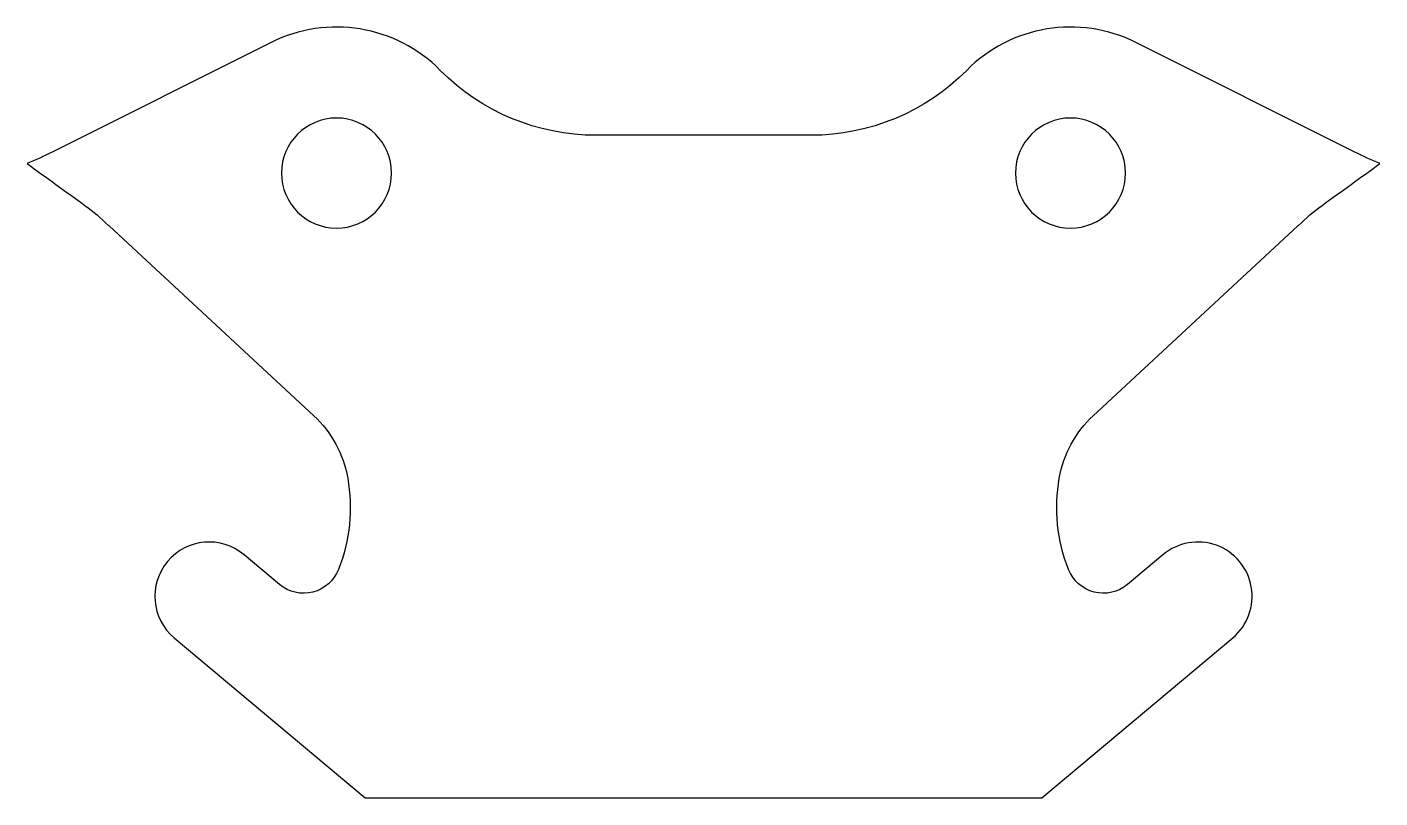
# Model space of a CAD drawing. Header units: millimetres. Extents: x -18.4 to 18.4, y 18 to 39.
import ezdxf

# ---------------------------------------------------------------- set-up
doc = ezdxf.new("R2010")
doc.units = ezdxf.units.MM
doc.layers.get('0').update_dxf_attribs({"linetype": 'CONTINUOUS'})

msp = doc.modelspace()

# ---------------------------------------------------------------- linework, layer by layer
msp.add_lwpolyline([(12.52, 24.599), (11.552, 23.787, -0.512979), (9.947, 24.197, -0.137261), (9.696, 26.689, -0.164048), (10.617, 28.385), (16.199, 33.562, 0.000184), (16.218, 33.573, -0.041828), (16.855, 34.118, 0.000658), (18.433, 35.261, -0.018722), (17.75, 35.571), (11.782, 38.559, 0.324361), (7.172, 37.8, -0.200229), (2.929, 36.03), (-2.929, 36.03, -0.200229), (-7.172, 37.8, 0.324361), (-11.782, 38.559), (-17.75, 35.571, -0.018722), (-18.433, 35.261, 0.000658), (-16.855, 34.118, -0.041828), (-16.218, 33.573, 0.000184), (-16.199, 33.562), (-10.617, 28.385, -0.164048), (-9.696, 26.689, -0.137261), (-9.947, 24.197, -0.512979), (-11.552, 23.787), (-12.52, 24.599, 1), (-14.422, 22.332), (-9.224, 17.97), (9.224, 17.97), (14.422, 22.332, 1)], format="xyb", close=True)
at = {"extrusion": (0, 0, -1)}
for centre in [(10, 35), (-10, 35)]:
    msp.add_circle(centre, 1.5, dxfattribs=at)

doc.saveas('drawing.dxf')
